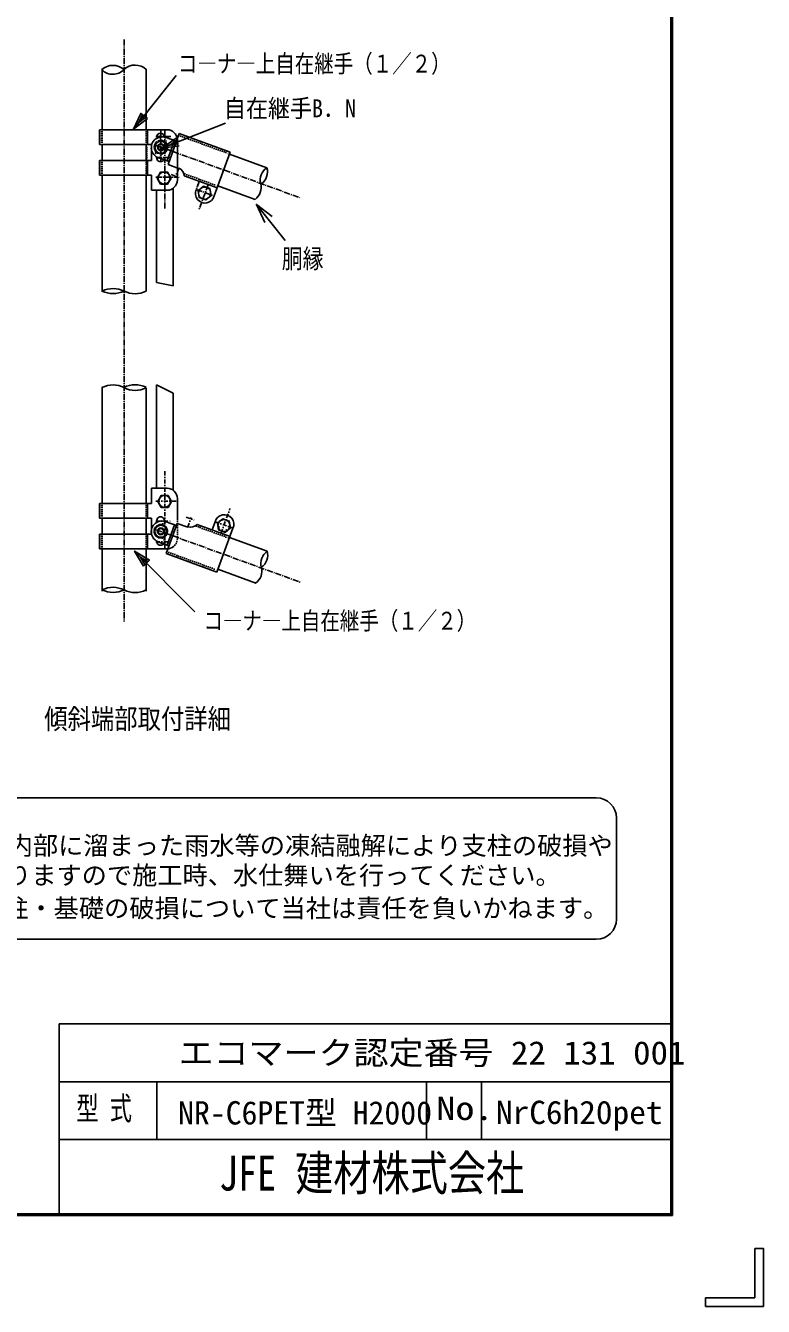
# Model space of a CAD drawing. Units: millimetres, scale not verified. Extents: x -4425 to 4425, y -3150 to 3150.
# Drawn here: x 2599 to 4425, y -3150 to 20 of the extents above; entities that cross this region are included whole.
import ezdxf
from ezdxf.enums import TextEntityAlignment as Align

# ---------------------------------------------------------------- set-up
doc = ezdxf.new("R2010")
doc.units = ezdxf.units.MM
doc.header["$LTSCALE"] = 20
for name, pattern in [('USER1', [1.125, 0.75, -0.125, 0.125, -0.125]), ('USER2', [1.01, 0.5, -0.25, 0.01, -0.25]), ('USER3', [0.26, 0.01, -0.25])]:
    doc.linetypes.add(name, pattern=pattern)
for name, color, linetype, lineweight in [('0-1_2', 7, 'Continuous', 25), ('0-2_1', 7, 'Continuous', 25), ('0-B_WAKU', 7, 'Continuous', 25), ('0-C_D-TTL-TXT', 7, 'Continuous', 25)]:
    doc.layers.add(name, color=color, linetype=linetype, lineweight=lineweight)
doc.styles.add('ＭＳ ゴシック', font='')
doc.styles.get('ＭＳ ゴシック').set_extended_font_data('MS Gothic')

msp = doc.modelspace()

# ---------------------------------------------------------------- linework, layer by layer
at = {"layer": '0-1_2', "color": 2, "linetype": 'USER1'}
msp.add_line((3038.91, -378.03), (3025.78, -389.05), dxfattribs=at)
at = {"layer": '0-1_2'}
for points in [[(2949.79, -287.25), (2946.82, -270.36), (2930.71, -264.5), (2917.58, -275.52), (2920.55, -292.4), (2936.66, -298.27)], [(2949.61, -1237.79), (2936.48, -1248.81), (2920.37, -1242.95), (2917.39, -1226.06), (2930.53, -1215.04), (2946.64, -1220.91)]]:
    msp.add_lwpolyline(points, close=True, dxfattribs=at)
at = {"layer": '0-1_2', "color": 2}
for points in [[(2958.8, -357.71), (2950.23, -342.86), (2933.09, -342.86), (2924.51, -357.71), (2933.09, -372.55), (2950.23, -372.55)], [(2960.11, -1157.85), (2951.54, -1143), (2934.4, -1143), (2925.82, -1157.85), (2934.4, -1172.7), (2951.54, -1172.7)], [(3105.74, -1223.47), (3102.76, -1206.58), (3086.65, -1200.72), (3073.52, -1211.74), (3076.5, -1228.62), (3092.61, -1234.49)]]:
    msp.add_lwpolyline(points, close=True, dxfattribs=at)
for points in [[(3058, -400.78), (3055.02, -383.9), (3038.91, -378.03)], [(3025.78, -389.05), (3028.76, -405.93), (3044.87, -411.8), (3058, -400.78)]]:
    msp.add_lwpolyline(points, dxfattribs=at)
at = {"layer": '0-1_2'}
for centre, radius in [((2933.69, -281.38), 14.85), ((2933.69, -281.38), 6.86), ((2933.5, -1231.93), 14.85), ((2933.5, -1231.93), 6.86)]:
    msp.add_circle(centre, radius, dxfattribs=at)
at = {"layer": '0-1_2', "color": 4}
for centre in [(2933.69, -281.38), (2933.5, -1231.93)]:
    msp.add_circle(centre, 8.57, dxfattribs=at)
at = {"layer": '0-1_2', "color": 2}
for centre in [(2941.66, -357.71), (2942.97, -1157.85), (3089.63, -1217.6)]:
    msp.add_circle(centre, 14.85, dxfattribs=at)
at = {"layer": '0-1_2', "color": 2, "linetype": 'USER1'}
msp.add_circle((3041.89, -394.91), 14.85, dxfattribs=at)
at = {"layer": '0-2_1', "color": 2, "linetype": 'USER1'}
for p, q in [((2842.76, -14.86), (2842.76, -1455.69)), ((2933.45, -237.98), (2933.45, -317.15)), ((2943.39, -238.01), (2943.39, -433)), ((2921.94, -276.82), (3277.6, -406.27)), ((2920.9, -355.87), (2974.46, -355.87)), ((3050.69, -373.88), (3028.68, -434.34)), ((3021.38, -386.02), (3065.51, -402.08)), ((2921.57, -1227.87), (3279.2, -1358.04))]:
    msp.add_line(p, q, dxfattribs=at)
at = {"layer": '0-2_1'}
for p, q in [((2788.33, -88.58), (2788.33, -237.98)), ((2897.19, -88.58), (2897.19, -237.98)), ((2781.59, -237.98), (2948.76, -237.98)), ((2781.59, -237.98), (2781.59, -274.44)), ((2900.62, -237.98), (2900.62, -274.41)), ((2979.23, -247.53), (2951.28, -324.32)), ((2979.23, -247.53), (3105.09, -293.34)), ((2781.69, -274.41), (2910.26, -274.41)), ((2788.33, -274.41), (2788.33, -277.62)), ((2788.33, -274.41), (2788.33, -314.06)), ((2897.19, -274.41), (2897.19, -277.62)), ((2897.19, -274.41), (2897.19, -314.05)), ((2910.26, -274.41), (2910.26, -314.05)), ((2947.1, -257.5), (2972.27, -266.66)), ((2967.64, -264.98), (2949.31, -315.32)), ((2974.46, -263.68), (2974.46, -362.3)), ((2781.68, -314.05), (2910.26, -314.05)), ((2781.69, -314.05), (2903.83, -314.05)), ((2781.69, -314.05), (2781.69, -350.48)), ((2900.62, -314.05), (2900.62, -350.48)), ((2928.77, -307.84), (2953.95, -317.01)), ((3105.09, -293.34), (3065.51, -402.08)), ((3103.27, -298.35), (3196.11, -332.14)), ((2951.28, -324.32), (2977.46, -333.85)), ((2781.69, -350.48), (2910.26, -350.48)), ((2788.33, -350.48), (2788.33, -353.7)), ((2788.33, -350.48), (2788.33, -637.57)), ((2897.19, -350.48), (2897.19, -353.7)), ((2897.19, -350.48), (2897.19, -637.28)), ((2910.26, -350.48), (2910.26, -387.99)), ((2991.31, -352.27), (3072.84, -381.94)), ((3074.68, -376.88), (3167.15, -410.54)), ((2910.26, -387.99), (2948.83, -387.99)), ((2923.03, -387.99), (2923.03, -615.75)), ((2963.74, -383.19), (2963.74, -624.48)), ((2923.03, -615.75), (2963.74, -624.48)), ((2788.33, -875.67), (2788.33, -1162.76)), ((2897.19, -876.77), (2897.19, -1162.76)), ((2923.03, -869.36), (2923.03, -1125.26)), ((2923.03, -869.36), (2963.74, -889.72)), ((2963.74, -889.72), (2963.74, -1130.06)), ((2910.26, -1125.26), (2948.83, -1125.26)), ((2910.26, -1162.76), (2910.26, -1125.26)), ((2781.69, -1199.19), (2781.69, -1162.76)), ((2781.69, -1162.76), (2910.26, -1162.76)), ((2900.62, -1199.19), (2900.62, -1162.76)), ((2974.46, -1199.86), (2974.46, -1150.94)), ((2781.68, -1199.19), (2910.26, -1199.19)), ((2781.69, -1199.19), (2903.83, -1199.19)), ((2788.33, -1199.19), (2788.33, -1238.84)), ((2897.19, -1199.19), (2897.19, -1238.84)), ((2910.26, -1238.84), (2910.26, -1199.19)), ((2946.63, -1287.13), (2973.88, -1212.27)), ((2946.75, -1208.5), (2971.92, -1217.66)), ((2948.96, -1266.32), (2967.29, -1215.97)), ((2973.88, -1212.27), (3000.06, -1221.8)), ((3023.21, -1214.66), (3104.74, -1244.34)), ((3060.44, -1228.21), (3067.77, -1208.08)), ((3072.49, -1332.94), (3112.07, -1224.2)), ((2781.59, -1253.8), (2781.59, -1238.8)), ((2781.69, -1238.84), (2788.33, -1238.84)), ((2781.69, -1275.27), (2781.69, -1253.84)), ((2788.33, -1238.84), (2910.26, -1238.84)), ((2900.62, -1275.27), (2900.62, -1238.84)), ((2928.43, -1258.84), (2953.6, -1268)), ((3196.9, -1281.34), (3103.6, -1247.38)), ((2781.69, -1275.27), (2948.83, -1275.27)), ((2788.33, -1275.27), (2788.33, -1380.27)), ((2897.19, -1275.27), (2897.19, -1380.27)), ((2946.63, -1287.13), (3072.49, -1332.94)), ((3168.35, -1359.89), (3075.02, -1325.92))]:
    msp.add_line(p, q, dxfattribs=at)
at = {"layer": '0-2_1', "color": 4}
for p, q in [((2866.1, -236.98), (2971.26, -104.12)), ((2936.01, -284.02), (3093.51, -221.53)), ((2936.01, -284.02), (2971.18, -258.77)), ((2978.92, -278.29), (2936.01, -284.02)), ((2955.53, -276.27), (2973.11, -263.65)), ((2976.99, -273.41), (2955.53, -276.27)), ((3170.05, -422.95), (3241.2, -511.89)), ((2868.37, -1280.77), (3017.85, -1431.56))]:
    msp.add_line(p, q, dxfattribs=at)
at = {"layer": '0-2_1', "color": 4, "linetype": 'USER3'}
for p, q in [((2786.61, -237.98), (2786.61, -274.41)), ((2788.33, -237.98), (2788.33, -274.41)), ((2897.19, -237.98), (2897.19, -274.41)), ((2898.9, -237.98), (2898.9, -279.77)), ((2977.55, -252.16), (3103.4, -297.97)), ((2898.9, -281.91), (2898.91, -350.48)), ((2974.46, -263.73), (2974.46, -323.52)), ((2786.61, -314.06), (2786.61, -350.48)), ((2788.33, -314.06), (2788.33, -350.48)), ((2897.19, -314.06), (2897.19, -350.48)), ((2992.99, -347.64), (3074.52, -377.31)), ((2786.61, -1199.19), (2786.61, -1162.76)), ((2788.33, -1162.76), (2788.33, -1199.19)), ((2897.19, -1162.76), (2897.19, -1199.19)), ((2898.9, -1199.19), (2898.9, -1162.76)), ((2974.46, -1249.52), (2974.46, -1189.73)), ((3021.52, -1219.29), (3103.05, -1248.97)), ((2786.61, -1275.27), (2786.61, -1238.84)), ((2788.33, -1238.84), (2788.33, -1275.27)), ((2897.19, -1238.84), (2897.19, -1275.27)), ((2898.9, -1275.27), (2898.9, -1238.84)), ((2948.32, -1282.5), (3074.18, -1328.31))]:
    msp.add_line(p, q, dxfattribs=at)
at = {"layer": '0-2_1', "color": 4, "linetype": 'USER1'}
for p, q in [((2920.9, -255.15), (2959.89, -255.15)), ((2920.9, -306.58), (2959.89, -306.58))]:
    msp.add_line(p, q, dxfattribs=at)
at = {"layer": '0-2_1', "color": 4, "linetype": 'USER2'}
for p, q in [((2977.82, -332.86), (2969.5, -355.73)), ((2959.08, -348.83), (2979.21, -356.15)), ((2996.3, -1196.58), (3016.44, -1203.91)), ((3000.4, -1220.87), (3008.73, -1197.99)), ((2920.9, -1206.66), (2959.89, -1206.66)), ((3067.94, -1208.14), (3112.07, -1224.2)), ((2920.9, -1258.09), (2959.89, -1258.09))]:
    msp.add_line(p, q, dxfattribs=at)
at = {"layer": '0-2_1', "linetype": 'USER1'}
msp.add_line((3028.54, -365.82), (3021.21, -385.96), dxfattribs=at)
at = {"layer": '0-2_1', "color": 2, "linetype": 'USER2'}
for p, q in [((2943.39, -1275.23), (2943.39, -1080.25)), ((2920.9, -1157.37), (2974.46, -1157.37)), ((3082.59, -1236.28), (3104.59, -1175.82))]:
    msp.add_line(p, q, dxfattribs=at)
at = {"layer": '0-2_1', "color": 4}
for points in [[(2900.4, -210.56), (2866.1, -236.98), (2883.94, -197.53)], [(2890.48, -1317.99), (2868.37, -1280.77), (2905.4, -1303.2)]]:
    msp.add_lwpolyline(points, close=True, dxfattribs=at)
for points in [[(2896.29, -207.3), (2879.14, -220.51), (2888.05, -200.79)], [(3190.66, -467.93), (3170.05, -422.95), (3209.4, -452.94)], [(2894.21, -1314.29), (2883.16, -1295.68), (2901.67, -1306.9)]]:
    msp.add_lwpolyline(points, dxfattribs=at)
at = {"layer": '0-2_1'}
for centre, radius, start, end in [((2814.92, -120.18), 41.4, 48.08123, 131.88483), ((2814.79, -62.71), 38.28, 224.85181, 315.84793), ((2869.71, -118.01), 39.95, 45.81485, 133.44963), ((2932.75, -256.48), 9.64, 7.87286, 172.12701), ((2948.76, -263.68), 25.7, 0, 90), ((2936.72, -282.52), 26.79, 67.43705, 252.56328), ((2933.59, -281.11), 16.61, 123.3755, 176.62463), ((2933.59, -281.11), 16.61, 183.37537, 236.62476), ((2933.59, -281.11), 16.61, 63.37547, 116.62454), ((2933.59, -281.11), 16.61, 3.37538, 56.6245), ((2933.59, -281.11), 16.61, 303.37524, 356.62451), ((2932.75, -307.53), 9.64, 174.39186, 5.60812), ((2933.59, -281.11), 16.61, 243.37546, 296.62454), ((2969.88, -352.76), 21.43, 1.31163, 68.25038), ((3216.42, -362.56), 36.84, 124.02238, 194.36546), ((3160.69, -342.28), 36.84, 305.63519, 15.97727), ((2948.74, -362.3), 25.71, 270, 0), ((3144.22, -380.62), 37.7, 307.46377, 13.6022), ((3042.74, -395.99), 23.57, 154.96872, 345.03104), ((2815.1, -692.73), 61.55, 63.27, 115.83704), ((2815.42, -580.76), 62.94, 244.01971, 295.9826), ((2869.93, -586.47), 57.66, 241.91358, 298.0845), ((2815.42, -932.48), 62.94, 64.0173, 115.98019), ((2870.03, -929.54), 60.39, 63.44981, 117.25411), ((2870.03, -822.83), 60.39, 242.7458, 296.55011), ((2948.74, -1150.94), 25.71, 0, 90), ((2932.75, -1205.72), 9.64, 354.39206, 185.60834), ((3090.71, -1214.23), 23.57, 334.96924, 165.03094), ((3085.35, -1205.68), 2.14, 70.01268, 159.99695), ((2936.55, -1233.01), 26.79, 67.43686, 252.56328), ((2933.5, -1231.93), 16.61, 163.37617, 216.62485), ((2933.5, -1231.93), 16.61, 103.37468, 156.6254), ((2933.5, -1231.93), 16.61, 43.37489, 96.62565), ((2933.5, -1231.93), 16.61, 343.37427, 36.6254), ((3007.11, -1200.52), 21.43, 251.75205, 318.6886), ((3079.85, -1220.79), 2.14, 160.00845, 250.01276), ((3094.95, -1226.28), 2.14, 249.98767, 339.99704), ((3100.45, -1211.18), 2.14, 340.00278, 70.0127), ((2933.5, -1231.93), 16.61, 223.37668, 276.62268), ((2932.75, -1256.77), 9.64, 187.87315, 352.12732), ((2933.5, -1231.93), 16.61, 283.37494, 336.62421), ((2948.74, -1249.52), 25.71, 269.99976, 308.6821), ((3217.93, -1311.34), 36.84, 125.2559, 194.36632), ((3161.27, -1290.72), 36.84, 305.63373, 14.74393), ((3148.62, -1330.6), 35.15, 303.7586, 16.2449), ((2815.42, -1320.08), 62.94, 244.01971, 295.9826), ((2815.1, -1432.05), 61.55, 63.27, 115.83704), ((2869.93, -1325.78), 57.66, 241.91358, 298.0845)]:
    msp.add_arc(centre, radius, start, end, dxfattribs=at)
at = {"layer": '0-2_1', "color": 4, "linetype": 'USER3'}
for centre, radius, start, end in [((2941.32, -257.95), 9.64, 152.12585, 347.87332), ((2948.74, -263.73), 25.71, 0, 51.3178), ((2923.86, -305.92), 9.64, 345.60886, 154.39221), ((2932.75, -1205.72), 9.64, 185.60794, 354.39166), ((2932.75, -1256.77), 9.64, 352.12686, 187.87268), ((2948.74, -1249.52), 25.71, 308.68219, 0)]:
    msp.add_arc(centre, radius, start, end, dxfattribs=at)
at = {"layer": '0-B_WAKU'}
for p, q in [((2681.6, -2450.89), (4196.05, -2450.89)), ((2681.6, -2920.96), (2681.6, -2450.89)), ((2681.6, -2594.13), (4196.05, -2594.13)), ((2923.78, -2737.38), (2923.78, -2594.13)), ((3591.24, -2737.38), (3591.24, -2594.13)), ((3727.32, -2737.38), (3727.32, -2594.13)), ((2681.6, -2737.38), (4196.05, -2737.38)), ((4403.56, -3006.71), (4403.56, -3128.47)), ((4281.8, -3149.96), (4425.05, -3149.96))]:
    msp.add_line(p, q, dxfattribs=at)
msp.add_lwpolyline([(-4049.95, 2925.04), (4200.05, 2925.04), (4200.05, -2924.96), (-4049.95, -2924.96)], close=True, dxfattribs=at)
for points in [[(4198.05, 2923.04), (4198.05, -2922.96), (-4047.95, -2922.96)], [(4196.05, 2921.04), (4196.05, -2920.96), (-4045.95, -2920.96)], [(4425.05, -3149.96), (4425.05, -3006.71), (4403.56, -3006.71)], [(4403.56, -3128.47), (4281.8, -3128.47), (4281.8, -3149.96)]]:
    msp.add_lwpolyline(points, dxfattribs=at)
at = {"layer": '0-C_D-TTL-TXT', "color": 2}
for p, q in [((4011.42, -1891.51), (1565.87, -1891.51)), ((4061.42, -2191.51), (4061.42, -1941.51)), ((1565.87, -2241.51), (4011.42, -2241.51))]:
    msp.add_line(p, q, dxfattribs=at)
for centre, start, end in [((4011.42, -1941.51), 0, 90), ((4011.42, -2191.51), 270, 0)]:
    msp.add_arc(centre, 50, start, end, dxfattribs=at)

# ---------------------------------------------------------------- texts
at = {"layer": '0-2_1', "color": 4, "style": 'ＭＳ ゴシック'}
for s, height, width, p in [('コ―ナ―上自在継手（１／２）', 44.2, 0.8, (2975.89, -109.84)), ('自在継手B．N', 44.44, 0.9, (3089.48, -220.66)), ('胴縁', 47.36, 0.8, (3232.93, -594.95)), ('コ―ナ―上自在継手（１／２）', 44.2, 0.8, (3039.2, -1488.56)), ('傾斜端部取付詳細', 49.84, 0.85, (2644.84, -1735.86))]:
    msp.add_text(s, height=height, dxfattribs=dict(at, width=width)).set_placement(p, align=Align.BOTTOM_LEFT)
at = {"layer": '0-B_WAKU', "style": 'ＭＳ ゴシック'}
for s, height, width, p in [('エコマーク認定番号 22 131 001', 57.73, 1.1, (2977.43, -2568.7)), ('型 式', 57.73, 0.7, (2724.35, -2705.98)), ('No.', 57.73, 1.2, (3615.59, -2705.98)), ('NrC6h20pet', 57.73, 1.05, (3762.99, -2716.06)), ('JFE 建材株式会社', 86.59, 0.8, (3077.53, -2889.22))]:
    msp.add_text(s, height=height, dxfattribs=dict(at, width=width)).set_placement(p, align=Align.BOTTOM_LEFT)
msp.add_text('NR-C6PET型 H2000', height=57.73, dxfattribs=at).set_placement((2976.22, -2717.17), align=Align.BOTTOM_LEFT)
at = {"layer": '0-C_D-TTL-TXT', "style": 'ＭＳ ゴシック'}
for s, p in [('凍結の恐れがある場所への設置は、内部に溜まった雨水等の凍結融解により支柱の破損や', (1556.06, -2046.18)), ('コンクリート基礎の破損の恐れがありますので施工時、水仕舞いを行ってください。', (1551.94, -2119.61)), ('施工による水仕舞い不備で起こる支柱・基礎の破損について当社は責任を負いかねます。 ', (1544.95, -2201.1))]:
    msp.add_text(s, height=45.75, dxfattribs=at).set_placement(p, align=Align.BOTTOM_LEFT)

doc.saveas('drawing.dxf')
